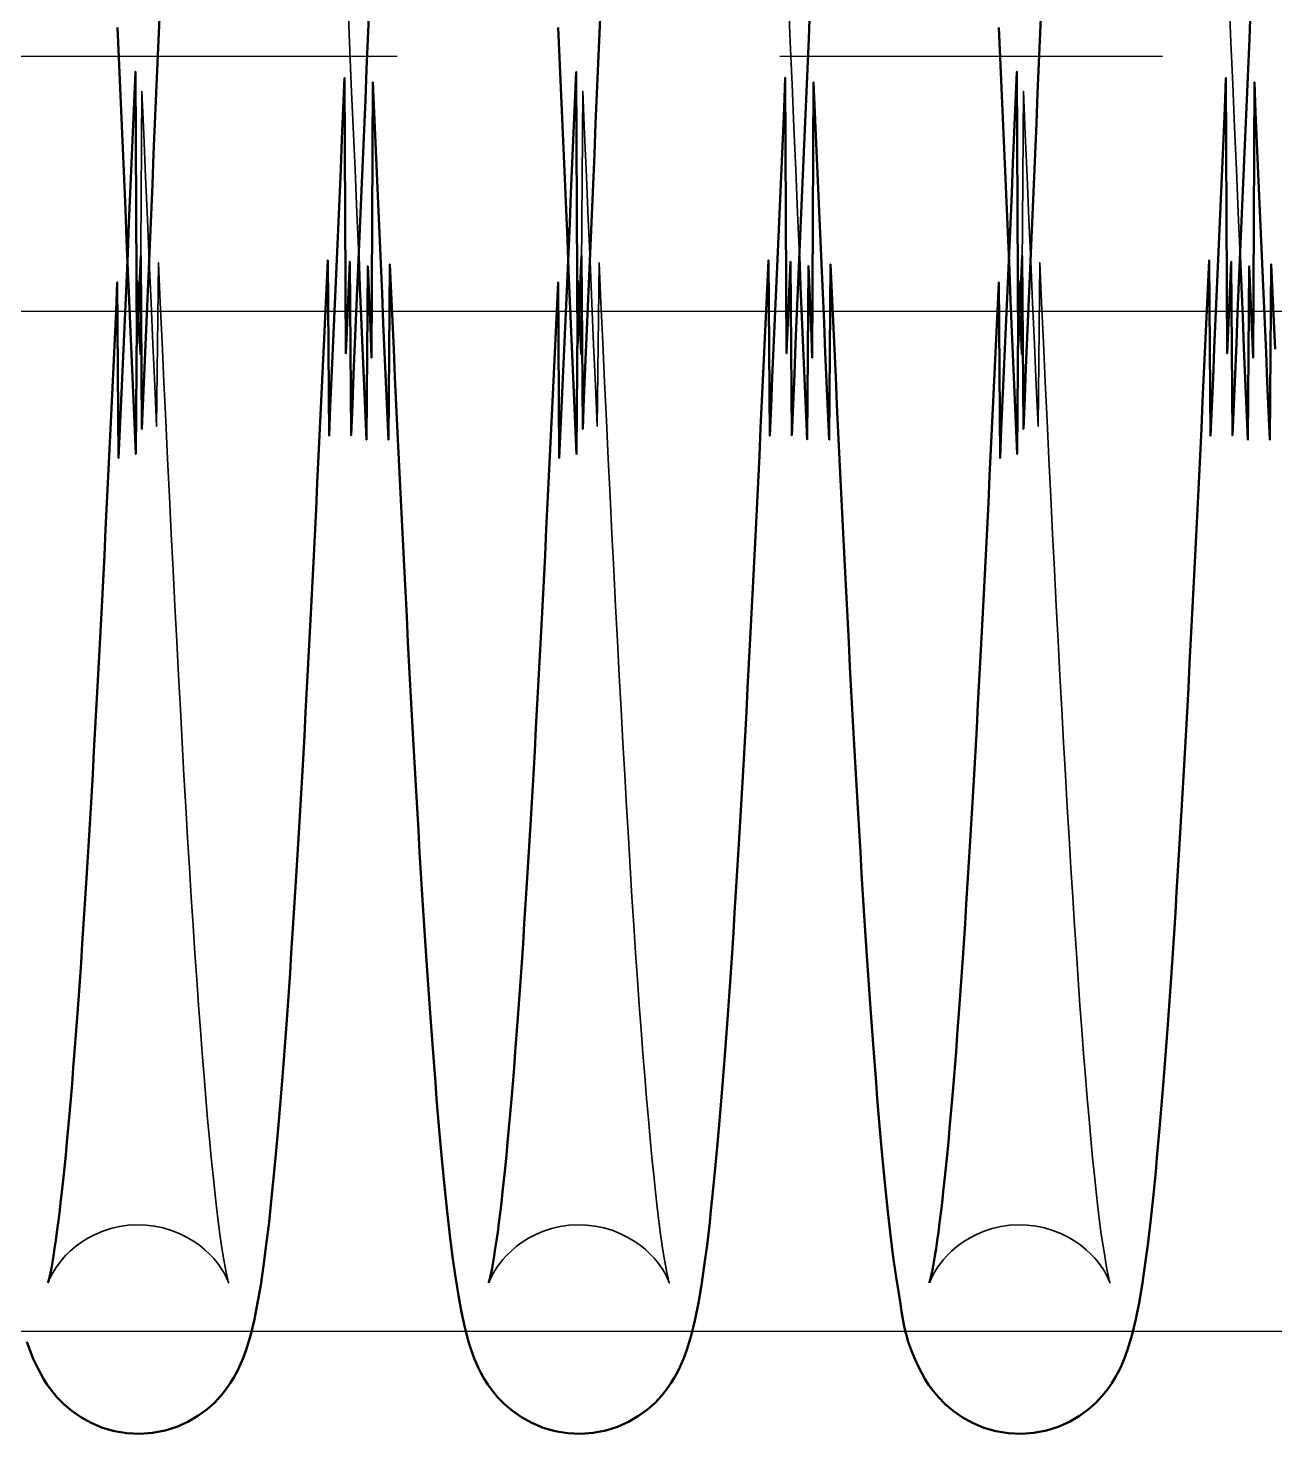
# Model space of a CAD drawing. Header units: millimetres. Extents: x 1448 to 104164, y -19509 to -89.
# Drawn here: x 84058 to 84106.8, y -3056.7 to -3001.5 of the extents above; entities that cross this region are included whole.
import ezdxf

# ---------------------------------------------------------------- set-up
doc = ezdxf.new("R2010")
doc.units = ezdxf.units.MM
doc.header["$LTSCALE"] = 60
doc.header["$MEASUREMENT"] = 0
doc.linetypes.add('CENTER', pattern=[2, 1.25, -0.25, 0.25, -0.25])
doc.layers.get('0').update_dxf_attribs({"linetype": 'CONTINUOUS'})
doc.layers.add('cen', color=14, linetype='CONTINUOUS')
doc.layers.add('가려진 것(ISO)', color=7, linetype='CONTINUOUS', lineweight=35)
doc.layers.add('가시적인 것(ISO)', color=7, linetype='CONTINUOUS', lineweight=50)

# ---------------------------------------------------------------- blocks, each defined once
blk = doc.blocks.new('토션스프링1')
at = {"layer": '가려진 것(ISO)', "flags": 128}
for points in [[(21462938.555, -50955456.939), (21462938.483, -50955458.591), (21462938.411, -50955460.254), (21462938.339, -50955461.926), (21462938.268, -50955463.606), (21462938.196, -50955465.292), (21462938.124, -50955466.982)], [(21462955.83, -50955456.936), (21462955.759, -50955458.59), (21462955.687, -50955460.254), (21462955.615, -50955461.927), (21462955.543, -50955463.607), (21462955.471, -50955465.293), (21462955.4, -50955466.981)], [(21462973.106, -50955456.939), (21462973.034, -50955458.591), (21462972.963, -50955460.254), (21462972.891, -50955461.926), (21462972.819, -50955463.606), (21462972.747, -50955465.292), (21462972.675, -50955466.982)], [(21462950.302, -50955507.244), (21462950.297, -50955507.229), (21462950.278, -50955507.177), (21462950.237, -50955507.083), (21462950.167, -50955506.94), (21462950.115, -50955506.847), (21462950.051, -50955506.739), (21462949.97, -50955506.616), (21462949.869, -50955506.478), (21462949.746, -50955506.325), (21462949.599, -50955506.162), (21462949.425, -50955505.993), (21462949.224, -50955505.821), (21462948.994, -50955505.652), (21462948.737, -50955505.491), (21462948.457, -50955505.344), (21462948.156, -50955505.217), (21462947.837, -50955505.113), (21462947.504, -50955505.035), (21462947.161, -50955504.985), (21462946.813, -50955504.965), (21462946.466, -50955504.976), (21462946.122, -50955505.017), (21462945.785, -50955505.087), (21462945.461, -50955505.183), (21462945.155, -50955505.304), (21462944.868, -50955505.445), (21462944.604, -50955505.603), (21462944.366, -50955505.77), (21462944.156, -50955505.941), (21462943.974, -50955506.112), (21462943.819, -50955506.278), (21462943.689, -50955506.433), (21462943.583, -50955506.574), (21462943.496, -50955506.702), (21462943.426, -50955506.815), (21462943.371, -50955506.913), (21462943.295, -50955507.065), (21462943.251, -50955507.166), (21462943.229, -50955507.223), (21462943.222, -50955507.244), (21462943.224, -50955507.234), (21462943.235, -50955507.197), (21462943.251, -50955507.136), (21462943.27, -50955507.055), (21462943.317, -50955506.836), (21462943.371, -50955506.549), (21462943.432, -50955506.199), (21462943.496, -50955505.792), (21462943.563, -50955505.333), (21462943.629, -50955504.828), (21462943.697, -50955504.275), (21462943.765, -50955503.674), (21462943.834, -50955503.027), (21462943.904, -50955502.336), (21462943.974, -50955501.601), (21462944.044, -50955500.825), (21462944.115, -50955500.007), (21462944.186, -50955499.15), (21462944.258, -50955498.254), (21462944.329, -50955497.322), (21462944.4, -50955496.353), (21462944.471, -50955495.35), (21462944.542, -50955494.31), (21462944.613, -50955493.232), (21462944.685, -50955492.119), (21462944.756, -50955490.971), (21462944.828, -50955489.79), (21462944.899, -50955488.577), (21462944.971, -50955487.333), (21462945.043, -50955486.061), (21462945.114, -50955484.76), (21462945.186, -50955483.433), (21462945.258, -50955482.08), (21462945.329, -50955480.703), (21462945.4, -50955479.301), (21462945.472, -50955477.873), (21462945.543, -50955476.418), (21462945.615, -50955474.94), (21462945.687, -50955473.44), (21462945.758, -50955471.919), (21462945.83, -50955470.378), (21462945.902, -50955468.82), (21462945.974, -50955467.246), (21462946.045, -50955473.657), (21462946.117, -50955472.056), (21462946.189, -50955470.443), (21462946.26, -50955468.82), (21462946.331, -50955467.183), (21462946.403, -50955465.534), (21462946.475, -50955463.872), (21462946.546, -50955462.202), (21462946.618, -50955460.523), (21462946.69, -50955470.837), (21462946.762, -50955469.147)], [(21462967.578, -50955507.244), (21462967.573, -50955507.229), (21462967.554, -50955507.177), (21462967.513, -50955507.083), (21462967.442, -50955506.94), (21462967.391, -50955506.847), (21462967.326, -50955506.739), (21462967.246, -50955506.617), (21462967.145, -50955506.478), (21462967.022, -50955506.326), (21462966.875, -50955506.163), (21462966.702, -50955505.994), (21462966.5, -50955505.822), (21462966.27, -50955505.652), (21462966.014, -50955505.491), (21462965.734, -50955505.344), (21462965.433, -50955505.217), (21462965.114, -50955505.114), (21462964.781, -50955505.035), (21462964.438, -50955504.985), (21462964.091, -50955504.965), (21462963.744, -50955504.976), (21462963.399, -50955505.017), (21462963.062, -50955505.086), (21462962.739, -50955505.182), (21462962.433, -50955505.303), (21462962.146, -50955505.445), (21462961.881, -50955505.602), (21462961.643, -50955505.768), (21462961.433, -50955505.94), (21462961.251, -50955506.111), (21462961.096, -50955506.277), (21462960.966, -50955506.432), (21462960.859, -50955506.572), (21462960.771, -50955506.699), (21462960.7, -50955506.811), (21462960.645, -50955506.91), (21462960.57, -50955507.065), (21462960.526, -50955507.166), (21462960.504, -50955507.224), (21462960.497, -50955507.244), (21462960.5, -50955507.234), (21462960.511, -50955507.197), (21462960.526, -50955507.137), (21462960.544, -50955507.056), (21462960.591, -50955506.837), (21462960.647, -50955506.547), (21462960.709, -50955506.195), (21462960.773, -50955505.788), (21462960.838, -50955505.333), (21462960.904, -50955504.827), (21462960.972, -50955504.272), (21462961.04, -50955503.671), (21462961.109, -50955503.023), (21462961.179, -50955502.331), (21462961.25, -50955501.596), (21462961.32, -50955500.819), (21462961.392, -50955500.001), (21462961.463, -50955499.144), (21462961.534, -50955498.25), (21462961.605, -50955497.319), (21462961.676, -50955496.353), (21462961.747, -50955495.347), (21462961.818, -50955494.304), (21462961.889, -50955493.225), (21462961.961, -50955492.111), (21462962.032, -50955490.962), (21462962.104, -50955489.781), (21462962.176, -50955488.569), (21462962.247, -50955487.327), (21462962.319, -50955486.056), (21462962.39, -50955484.757), (21462962.462, -50955483.432), (21462962.533, -50955482.082), (21462962.604, -50955480.705), (21462962.676, -50955479.3), (21462962.748, -50955477.869), (21462962.819, -50955476.413), (21462962.891, -50955474.934), (21462962.963, -50955473.433), (21462963.035, -50955471.913), (21462963.106, -50955470.373), (21462963.178, -50955468.817), (21462963.25, -50955467.245), (21462963.321, -50955473.659), (21462963.393, -50955472.061), (21462963.464, -50955470.451), (21462963.535, -50955468.826), (21462963.607, -50955467.186), (21462963.679, -50955465.534), (21462963.75, -50955463.871), (21462963.822, -50955462.2), (21462963.894, -50955460.521), (21462963.966, -50955470.836), (21462964.038, -50955469.147)], [(21462984.854, -50955507.244), (21462984.849, -50955507.229), (21462984.829, -50955507.177), (21462984.789, -50955507.083), (21462984.718, -50955506.94), (21462984.667, -50955506.847), (21462984.602, -50955506.739), (21462984.521, -50955506.616), (21462984.421, -50955506.478), (21462984.298, -50955506.325), (21462984.15, -50955506.162), (21462983.977, -50955505.993), (21462983.776, -50955505.821), (21462983.545, -50955505.652), (21462983.288, -50955505.491), (21462983.008, -50955505.344), (21462982.708, -50955505.217), (21462982.389, -50955505.113), (21462982.055, -50955505.035), (21462981.712, -50955504.985), (21462981.365, -50955504.965), (21462981.018, -50955504.976), (21462980.673, -50955505.017), (21462980.336, -50955505.087), (21462980.013, -50955505.183), (21462979.706, -50955505.304), (21462979.42, -50955505.445), (21462979.156, -50955505.603), (21462978.917, -50955505.77), (21462978.707, -50955505.941), (21462978.525, -50955506.112), (21462978.37, -50955506.278), (21462978.241, -50955506.433), (21462978.134, -50955506.574), (21462978.047, -50955506.702), (21462977.978, -50955506.815), (21462977.923, -50955506.913), (21462977.846, -50955507.065), (21462977.802, -50955507.166), (21462977.78, -50955507.223), (21462977.773, -50955507.244), (21462977.776, -50955507.234), (21462977.786, -50955507.197), (21462977.802, -50955507.136), (21462977.822, -50955507.055), (21462977.868, -50955506.836), (21462977.923, -50955506.549), (21462977.983, -50955506.199), (21462978.048, -50955505.792), (21462978.114, -50955505.333), (21462978.181, -50955504.828), (21462978.248, -50955504.275), (21462978.316, -50955503.674), (21462978.385, -50955503.027), (21462978.455, -50955502.336), (21462978.525, -50955501.601), (21462978.596, -50955500.825), (21462978.667, -50955500.007), (21462978.738, -50955499.15), (21462978.809, -50955498.254), (21462978.88, -50955497.322), (21462978.952, -50955496.353), (21462979.023, -50955495.35), (21462979.094, -50955494.31), (21462979.165, -50955493.232), (21462979.236, -50955492.119), (21462979.308, -50955490.971), (21462979.379, -50955489.79), (21462979.451, -50955488.577), (21462979.523, -50955487.333), (21462979.594, -50955486.061), (21462979.666, -50955484.76), (21462979.738, -50955483.433), (21462979.809, -50955482.08), (21462979.88, -50955480.703), (21462979.952, -50955479.301), (21462980.023, -50955477.873), (21462980.095, -50955476.418), (21462980.166, -50955474.94), (21462980.238, -50955473.44), (21462980.31, -50955471.919), (21462980.382, -50955470.378), (21462980.454, -50955468.82), (21462980.525, -50955467.246), (21462980.597, -50955473.657), (21462980.669, -50955472.056), (21462980.74, -50955470.443), (21462980.811, -50955468.82), (21462980.883, -50955467.183), (21462980.954, -50955465.534), (21462981.026, -50955463.872), (21462981.098, -50955462.202), (21462981.17, -50955460.523), (21462981.241, -50955470.837), (21462981.313, -50955469.147)]]:
    blk.add_lwpolyline(points, dxfattribs=at)
at = {"layer": '가시적인 것(ISO)', "flags": 128}
for points in [[(21462945.906, -50955457.057), (21462945.957, -50955458.232), (21462946.008, -50955459.413), (21462946.059, -50955460.597), (21462946.11, -50955461.786), (21462946.161, -50955462.978), (21462946.212, -50955464.173), (21462946.263, -50955465.37), (21462946.314, -50955466.568), (21462946.365, -50955467.767), (21462946.415, -50955468.966), (21462946.466, -50955470.165), (21462946.517, -50955471.363), (21462946.568, -50955472.561), (21462946.618, -50955473.761), (21462946.669, -50955466.961), (21462946.72, -50955468.161), (21462946.771, -50955469.361), (21462946.822, -50955470.559), (21462946.873, -50955459.756), (21462946.924, -50955460.951), (21462946.975, -50955462.142), (21462947.026, -50955463.331), (21462947.077, -50955464.515), (21462947.128, -50955465.694), (21462947.179, -50955466.868), (21462947.229, -50955468.036), (21462947.28, -50955469.198), (21462947.331, -50955470.352), (21462947.382, -50955471.499), (21462947.432, -50955472.637), (21462947.483, -50955473.77), (21462947.534, -50955474.895), (21462947.585, -50955468.014), (21462947.636, -50955469.126), (21462947.686, -50955470.23), (21462947.737, -50955471.326), (21462947.788, -50955472.413), (21462947.839, -50955473.49), (21462947.89, -50955474.557), (21462947.941, -50955475.613), (21462947.992, -50955476.659), (21462948.043, -50955477.692), (21462948.094, -50955478.714), (21462948.145, -50955479.722), (21462948.196, -50955480.718), (21462948.246, -50955481.699), (21462948.297, -50955482.666), (21462948.347, -50955483.619), (21462948.398, -50955484.559), (21462948.449, -50955485.486), (21462948.5, -50955486.4), (21462948.55, -50955487.3), (21462948.601, -50955488.185), (21462948.652, -50955489.055), (21462948.703, -50955489.91), (21462948.754, -50955490.749), (21462948.805, -50955491.572), (21462948.855, -50955492.378), (21462948.906, -50955493.166), (21462948.957, -50955493.937), (21462949.007, -50955494.69), (21462949.058, -50955495.425), (21462949.108, -50955496.14), (21462949.158, -50955496.836), (21462949.209, -50955497.513), (21462949.259, -50955498.172), (21462949.31, -50955498.813), (21462949.36, -50955499.434), (21462949.41, -50955500.036), (21462949.46, -50955500.618), (21462949.51, -50955501.18), (21462949.56, -50955501.72), (21462949.61, -50955502.24), (21462949.659, -50955502.738), (21462949.709, -50955503.214), (21462949.758, -50955503.667), (21462949.806, -50955504.098), (21462949.854, -50955504.505), (21462949.902, -50955504.889), (21462949.95, -50955505.25), (21462949.997, -50955505.587), (21462950.043, -50955505.897), (21462950.088, -50955506.181), (21462950.131, -50955506.435), (21462950.171, -50955506.66), (21462950.209, -50955506.854), (21462950.244, -50955507.014), (21462950.273, -50955507.137), (21462950.294, -50955507.216), (21462950.302, -50955507.244)], [(21462946.762, -50955469.147), (21462946.813, -50955467.946), (21462946.864, -50955474.743), (21462946.915, -50955473.54), (21462946.966, -50955472.338), (21462947.016, -50955471.136), (21462947.067, -50955469.936), (21462947.118, -50955468.738), (21462947.169, -50955467.543), (21462947.219, -50955466.347), (21462947.27, -50955465.152), (21462947.321, -50955463.958), (21462947.372, -50955462.766), (21462947.423, -50955461.575), (21462947.474, -50955460.388), (21462947.525, -50955459.204), (21462947.576, -50955458.024)], [(21462963.182, -50955457.062), (21462963.233, -50955458.238), (21462963.284, -50955459.419), (21462963.335, -50955460.603), (21462963.386, -50955461.792), (21462963.437, -50955462.983), (21462963.488, -50955464.177), (21462963.539, -50955465.372), (21462963.59, -50955466.569), (21462963.64, -50955467.766), (21462963.691, -50955468.964), (21462963.742, -50955470.161), (21462963.792, -50955471.359), (21462963.843, -50955472.559), (21462963.894, -50955473.761), (21462963.945, -50955466.962), (21462963.996, -50955468.164), (21462964.047, -50955469.365), (21462964.098, -50955470.564), (21462964.149, -50955459.762), (21462964.2, -50955460.956), (21462964.251, -50955462.148), (21462964.302, -50955463.336), (21462964.353, -50955464.519), (21462964.403, -50955465.698), (21462964.454, -50955466.871), (21462964.505, -50955468.037), (21462964.556, -50955469.197), (21462964.607, -50955470.349), (21462964.657, -50955471.494), (21462964.708, -50955472.634), (21462964.759, -50955473.768), (21462964.81, -50955474.895), (21462964.861, -50955468.016), (21462964.911, -50955469.129), (21462964.962, -50955470.234), (21462965.013, -50955471.33), (21462965.064, -50955472.417), (21462965.115, -50955473.494), (21462965.166, -50955474.561), (21462965.217, -50955475.618), (21462965.268, -50955476.662), (21462965.319, -50955477.695), (21462965.37, -50955478.715), (21462965.42, -50955479.722), (21462965.471, -50955480.716), (21462965.522, -50955481.695), (21462965.572, -50955482.662), (21462965.623, -50955483.616), (21462965.674, -50955484.558), (21462965.725, -50955485.486), (21462965.776, -50955486.401), (21462965.826, -50955487.302), (21462965.877, -50955488.187), (21462965.928, -50955489.058), (21462965.979, -50955489.913), (21462966.03, -50955490.752), (21462966.08, -50955491.575), (21462966.131, -50955492.38), (21462966.182, -50955493.168), (21462966.232, -50955493.939), (21462966.283, -50955494.69), (21462966.333, -50955495.423), (21462966.384, -50955496.137), (21462966.434, -50955496.834), (21462966.485, -50955497.512), (21462966.535, -50955498.172), (21462966.585, -50955498.813), (21462966.636, -50955499.434), (21462966.686, -50955500.037), (21462966.736, -50955500.619), (21462966.786, -50955501.181), (21462966.836, -50955501.721), (21462966.886, -50955502.241), (21462966.935, -50955502.739), (21462966.984, -50955503.214), (21462967.033, -50955503.667), (21462967.082, -50955504.097), (21462967.13, -50955504.505), (21462967.179, -50955504.89), (21462967.226, -50955505.251), (21462967.273, -50955505.587), (21462967.319, -50955505.898), (21462967.364, -50955506.18), (21462967.406, -50955506.435), (21462967.447, -50955506.66), (21462967.485, -50955506.854), (21462967.52, -50955507.014), (21462967.549, -50955507.137), (21462967.57, -50955507.216), (21462967.578, -50955507.244)], [(21462964.038, -50955469.147), (21462964.088, -50955467.947), (21462964.139, -50955474.745), (21462964.19, -50955473.544), (21462964.241, -50955472.344), (21462964.292, -50955471.145), (21462964.342, -50955469.947), (21462964.393, -50955468.75), (21462964.444, -50955467.551), (21462964.495, -50955466.353), (21462964.546, -50955465.156), (21462964.597, -50955463.96), (21462964.647, -50955462.766), (21462964.698, -50955461.575), (21462964.749, -50955460.387), (21462964.8, -50955459.203), (21462964.851, -50955458.023)], [(21462980.458, -50955457.057), (21462980.509, -50955458.232), (21462980.56, -50955459.413), (21462980.611, -50955460.597), (21462980.661, -50955461.786), (21462980.712, -50955462.978), (21462980.763, -50955464.173), (21462980.814, -50955465.37), (21462980.865, -50955466.568), (21462980.916, -50955467.767), (21462980.967, -50955468.966), (21462981.018, -50955470.165), (21462981.068, -50955471.363), (21462981.119, -50955472.561), (21462981.17, -50955473.761), (21462981.221, -50955466.961), (21462981.271, -50955468.161), (21462981.322, -50955469.361), (21462981.373, -50955470.559), (21462981.424, -50955459.756), (21462981.475, -50955460.951), (21462981.526, -50955462.142), (21462981.577, -50955463.331), (21462981.628, -50955464.515), (21462981.679, -50955465.694), (21462981.73, -50955466.868), (21462981.781, -50955468.036), (21462981.832, -50955469.198), (21462981.883, -50955470.352), (21462981.933, -50955471.499), (21462981.984, -50955472.637), (21462982.035, -50955473.77), (21462982.085, -50955474.895), (21462982.136, -50955468.014), (21462982.187, -50955469.126), (21462982.238, -50955470.23), (21462982.289, -50955471.326), (21462982.34, -50955472.413), (21462982.391, -50955473.49), (21462982.442, -50955474.557), (21462982.493, -50955475.613), (21462982.544, -50955476.659), (21462982.595, -50955477.692), (21462982.645, -50955478.714), (21462982.696, -50955479.722), (21462982.747, -50955480.718), (21462982.798, -50955481.699), (21462982.848, -50955482.666), (21462982.899, -50955483.619), (21462982.95, -50955484.559), (21462983, -50955485.486), (21462983.051, -50955486.4), (21462983.102, -50955487.3), (21462983.153, -50955488.185), (21462983.204, -50955489.055), (21462983.254, -50955489.91), (21462983.305, -50955490.749), (21462983.356, -50955491.572), (21462983.407, -50955492.378), (21462983.458, -50955493.166), (21462983.508, -50955493.937), (21462983.559, -50955494.69), (21462983.609, -50955495.425), (21462983.66, -50955496.14), (21462983.71, -50955496.836), (21462983.76, -50955497.513), (21462983.811, -50955498.172), (21462983.861, -50955498.813), (21462983.911, -50955499.434), (21462983.962, -50955500.036), (21462984.012, -50955500.618), (21462984.062, -50955501.18), (21462984.112, -50955501.72), (21462984.161, -50955502.24), (21462984.211, -50955502.738), (21462984.26, -50955503.214), (21462984.309, -50955503.667), (21462984.358, -50955504.098), (21462984.406, -50955504.505), (21462984.454, -50955504.889), (21462984.502, -50955505.25), (21462984.549, -50955505.587), (21462984.595, -50955505.897), (21462984.639, -50955506.181), (21462984.682, -50955506.435), (21462984.723, -50955506.66), (21462984.761, -50955506.854), (21462984.795, -50955507.014), (21462984.824, -50955507.137), (21462984.845, -50955507.216), (21462984.854, -50955507.244)], [(21462981.313, -50955469.147), (21462981.364, -50955467.946), (21462981.415, -50955474.743), (21462981.466, -50955473.54), (21462981.517, -50955472.338), (21462981.568, -50955471.136), (21462981.619, -50955469.936), (21462981.669, -50955468.738), (21462981.72, -50955467.543), (21462981.771, -50955466.347), (21462981.821, -50955465.152), (21462981.872, -50955463.958), (21462981.923, -50955462.766), (21462981.974, -50955461.575), (21462982.025, -50955460.388), (21462982.076, -50955459.204), (21462982.127, -50955458.024)], [(21462938.124, -50955466.982), (21462938.073, -50955468.182), (21462938.022, -50955469.384), (21462937.971, -50955470.585), (21462937.92, -50955471.786), (21462937.87, -50955472.986), (21462937.819, -50955474.184), (21462937.768, -50955467.38), (21462937.718, -50955468.578), (21462937.667, -50955469.775), (21462937.616, -50955470.971), (21462937.565, -50955460.166), (21462937.514, -50955461.359), (21462937.463, -50955462.55), (21462937.412, -50955463.738), (21462937.361, -50955464.921), (21462937.31, -50955466.101), (21462937.259, -50955467.276), (21462937.208, -50955468.445), (21462937.157, -50955469.608), (21462937.107, -50955470.765), (21462937.056, -50955471.914), (21462937.005, -50955473.055), (21462936.954, -50955474.188), (21462936.904, -50955467.312), (21462936.853, -50955468.428), (21462936.802, -50955469.537), (21462936.751, -50955470.639)], [(21462955.4, -50955466.981), (21462955.349, -50955468.181), (21462955.298, -50955469.381), (21462955.247, -50955470.581), (21462955.196, -50955471.78), (21462955.146, -50955472.977), (21462955.095, -50955474.175), (21462955.044, -50955467.374), (21462954.994, -50955468.573), (21462954.943, -50955469.772), (21462954.892, -50955470.97), (21462954.841, -50955460.166), (21462954.79, -50955461.36), (21462954.739, -50955462.551), (21462954.688, -50955463.739), (21462954.637, -50955464.923), (21462954.586, -50955466.102), (21462954.535, -50955467.276), (21462954.484, -50955468.445), (21462954.433, -50955469.607), (21462954.383, -50955470.761), (21462954.332, -50955471.909), (21462954.281, -50955473.048), (21462954.23, -50955474.179), (21462954.18, -50955467.304), (21462954.129, -50955468.422), (21462954.078, -50955469.533), (21462954.027, -50955470.636), (21462953.976, -50955471.732), (21462953.925, -50955472.818), (21462953.874, -50955473.895), (21462953.823, -50955474.963), (21462953.772, -50955476.02), (21462953.721, -50955477.066), (21462953.67, -50955478.101), (21462953.619, -50955479.125), (21462953.568, -50955480.135), (21462953.518, -50955481.133), (21462953.467, -50955482.117), (21462953.416, -50955483.087), (21462953.365, -50955484.043), (21462953.314, -50955484.985), (21462953.264, -50955485.914), (21462953.213, -50955486.83), (21462953.162, -50955487.732), (21462953.111, -50955488.621), (21462953.06, -50955489.495), (21462953.009, -50955490.354), (21462952.958, -50955491.198), (21462952.907, -50955492.027), (21462952.855, -50955492.84), (21462952.804, -50955493.637), (21462952.753, -50955494.417), (21462952.702, -50955495.18), (21462952.651, -50955495.925), (21462952.6, -50955496.653), (21462952.548, -50955497.363), (21462952.497, -50955498.054), (21462952.446, -50955498.726), (21462952.395, -50955499.38), (21462952.344, -50955500.015), (21462952.293, -50955500.632), (21462952.242, -50955501.231), (21462952.191, -50955501.812), (21462952.14, -50955502.375), (21462952.088, -50955502.92), (21462952.036, -50955503.446), (21462951.932, -50955504.446), (21462951.825, -50955505.374), (21462951.717, -50955506.232), (21462951.605, -50955507.018), (21462951.491, -50955507.733), (21462951.44, -50955508.059), (21462951.392, -50955508.367), (21462951.287, -50955508.956), (21462951.218, -50955509.251), (21462951.13, -50955509.554), (21462951.019, -50955509.874), (21462950.878, -50955510.216), (21462950.701, -50955510.588), (21462950.598, -50955510.788), (21462950.478, -50955511.002), (21462950.332, -50955511.234), (21462950.154, -50955511.479), (21462949.938, -50955511.736), (21462949.679, -50955512.001), (21462949.371, -50955512.264), (21462949.016, -50955512.513), (21462948.613, -50955512.736), (21462948.171, -50955512.921), (21462947.7, -50955513.059), (21462947.208, -50955513.14), (21462946.705, -50955513.163), (21462946.203, -50955513.127), (21462945.716, -50955513.032), (21462945.25, -50955512.883), (21462944.816, -50955512.689), (21462944.425, -50955512.46), (21462944.08, -50955512.206), (21462943.782, -50955511.94), (21462943.532, -50955511.675), (21462943.326, -50955511.42), (21462943.156, -50955511.178), (21462943.017, -50955510.952), (21462942.901, -50955510.743), (21462942.804, -50955510.548), (21462942.652, -50955510.193), (21462942.533, -50955509.869), (21462942.35, -50955509.262), (21462942.211, -50955508.665), (21462942.085, -50955508.03), (21462941.965, -50955507.335), (21462941.852, -50955506.578), (21462941.743, -50955505.757), (21462941.638, -50955504.868), (21462941.534, -50955503.91), (21462941.483, -50955503.403), (21462941.432, -50955502.878), (21462941.381, -50955502.334), (21462941.33, -50955501.77), (21462941.278, -50955501.187), (21462941.227, -50955500.584), (21462941.175, -50955499.962), (21462941.124, -50955499.32), (21462941.073, -50955498.659), (21462941.021, -50955497.979), (21462940.97, -50955497.281), (21462940.918, -50955496.566), (21462940.867, -50955495.833), (21462940.815, -50955495.082), (21462940.764, -50955494.315), (21462940.713, -50955493.531), (21462940.661, -50955492.731), (21462940.61, -50955491.915), (21462940.559, -50955491.084), (21462940.508, -50955490.237), (21462940.457, -50955489.376), (21462940.406, -50955488.501), (21462940.355, -50955487.611), (21462940.304, -50955486.708), (21462940.253, -50955485.791), (21462940.202, -50955484.861), (21462940.152, -50955483.917), (21462940.101, -50955482.957), (21462940.05, -50955481.984), (21462939.999, -50955480.996), (21462939.948, -50955479.996), (21462939.897, -50955478.982), (21462939.846, -50955477.957), (21462939.795, -50955476.92), (21462939.744, -50955475.872), (21462939.693, -50955474.813), (21462939.642, -50955473.745), (21462939.591, -50955472.667), (21462939.54, -50955471.579), (21462939.489, -50955470.484), (21462939.439, -50955469.38), (21462939.388, -50955468.269), (21462939.337, -50955467.151), (21462939.286, -50955474.027), (21462939.236, -50955472.893), (21462939.185, -50955471.752), (21462939.134, -50955470.602), (21462939.083, -50955469.445), (21462939.032, -50955468.281), (21462938.981, -50955467.111), (21462938.93, -50955465.936), (21462938.879, -50955464.756), (21462938.828, -50955463.571), (21462938.777, -50955462.383), (21462938.727, -50955461.191), (21462938.676, -50955459.997), (21462938.625, -50955470.801), (21462938.574, -50955469.604), (21462938.523, -50955468.406), (21462938.472, -50955467.208), (21462938.422, -50955474.011), (21462938.371, -50955472.814), (21462938.32, -50955471.615), (21462938.269, -50955470.414), (21462938.219, -50955469.213), (21462938.168, -50955468.013), (21462938.117, -50955466.812), (21462938.066, -50955465.613), (21462938.015, -50955464.416), (21462937.964, -50955463.221), (21462937.913, -50955462.029), (21462937.862, -50955460.841), (21462937.811, -50955459.657), (21462937.76, -50955458.479), (21462937.709, -50955457.305)], [(21462972.675, -50955466.982), (21462972.625, -50955468.182), (21462972.574, -50955469.384), (21462972.523, -50955470.585), (21462972.472, -50955471.786), (21462972.421, -50955472.986), (21462972.37, -50955474.184), (21462972.32, -50955467.38), (21462972.269, -50955468.578), (21462972.218, -50955469.775), (21462972.167, -50955470.971), (21462972.117, -50955460.166), (21462972.066, -50955461.359), (21462972.015, -50955462.55), (21462971.964, -50955463.738), (21462971.913, -50955464.921), (21462971.862, -50955466.101), (21462971.811, -50955467.276), (21462971.76, -50955468.445), (21462971.709, -50955469.608), (21462971.658, -50955470.765), (21462971.607, -50955471.914), (21462971.556, -50955473.055), (21462971.506, -50955474.188), (21462971.455, -50955467.312), (21462971.404, -50955468.428), (21462971.354, -50955469.537), (21462971.303, -50955470.639), (21462971.252, -50955471.733), (21462971.201, -50955472.819), (21462971.15, -50955473.895), (21462971.099, -50955474.962), (21462971.048, -50955476.019), (21462970.997, -50955477.065), (21462970.946, -50955478.1), (21462970.895, -50955479.124), (21462970.844, -50955480.136), (21462970.793, -50955481.134), (21462970.742, -50955482.12), (21462970.691, -50955483.092), (21462970.641, -50955484.049), (21462970.59, -50955484.992), (21462970.539, -50955485.92), (21462970.488, -50955486.835), (21462970.437, -50955487.736), (21462970.387, -50955488.623), (21462970.336, -50955489.496), (21462970.285, -50955490.355), (21462970.233, -50955491.198), (21462970.182, -50955492.027), (21462970.131, -50955492.839), (21462970.08, -50955493.636), (21462970.029, -50955494.416), (21462969.978, -50955495.179), (21462969.926, -50955495.925), (21462969.875, -50955496.654), (21462969.824, -50955497.364), (21462969.773, -50955498.057), (21462969.722, -50955498.731), (21462969.67, -50955499.385), (21462969.619, -50955500.021), (21462969.568, -50955500.638), (21462969.517, -50955501.236), (21462969.467, -50955501.815), (21462969.416, -50955502.377), (21462969.365, -50955502.92), (21462969.313, -50955503.445), (21462969.209, -50955504.441), (21462969.104, -50955505.366), (21462968.995, -50955506.223), (21462968.883, -50955507.011), (21462968.767, -50955507.733), (21462968.646, -50955508.389), (21462968.514, -50955508.999), (21462968.352, -50955509.597), (21462968.256, -50955509.904), (21462968.138, -50955510.23), (21462967.977, -50955510.591), (21462967.875, -50955510.79), (21462967.753, -50955511.002), (21462967.608, -50955511.232), (21462967.43, -50955511.478), (21462967.215, -50955511.735), (21462966.955, -50955512.001), (21462966.647, -50955512.264), (21462966.292, -50955512.513), (21462965.888, -50955512.736), (21462965.447, -50955512.921), (21462964.976, -50955513.059), (21462964.484, -50955513.14), (21462963.98, -50955513.163), (21462963.479, -50955513.127), (21462962.991, -50955513.032), (21462962.525, -50955512.883), (21462962.092, -50955512.689), (21462961.701, -50955512.46), (21462961.355, -50955512.205), (21462961.057, -50955511.94), (21462960.808, -50955511.676), (21462960.602, -50955511.42), (21462960.432, -50955511.178), (21462960.293, -50955510.952), (21462960.177, -50955510.743), (21462960.08, -50955510.548), (21462959.928, -50955510.193), (21462959.808, -50955509.868), (21462959.627, -50955509.263), (21462959.487, -50955508.666), (21462959.359, -50955508.026), (21462959.24, -50955507.331), (21462959.127, -50955506.578), (21462959.019, -50955505.761), (21462958.915, -50955504.877), (21462958.864, -50955504.408), (21462958.813, -50955503.921), (21462958.761, -50955503.414), (21462958.71, -50955502.888), (21462958.658, -50955502.341), (21462958.606, -50955501.774), (21462958.554, -50955501.188), (21462958.503, -50955500.582), (21462958.451, -50955499.957), (21462958.399, -50955499.313), (21462958.348, -50955498.65), (21462958.296, -50955497.969), (21462958.245, -50955497.271), (21462958.193, -50955496.555), (21462958.142, -50955495.821), (21462958.09, -50955495.071), (21462958.039, -50955494.304), (21462957.988, -50955493.521), (21462957.937, -50955492.722), (21462957.885, -50955491.908), (21462957.834, -50955491.078), (21462957.783, -50955490.233), (21462957.732, -50955489.373), (21462957.681, -50955488.499), (21462957.631, -50955487.611), (21462957.58, -50955486.71), (21462957.529, -50955485.793), (21462957.478, -50955484.86), (21462957.427, -50955483.913), (21462957.376, -50955482.952), (21462957.325, -50955481.976), (21462957.274, -50955480.988), (21462957.223, -50955479.986), (21462957.172, -50955478.972), (21462957.121, -50955477.947), (21462957.07, -50955476.91), (21462957.019, -50955475.862), (21462956.968, -50955474.804), (21462956.917, -50955473.737), (21462956.867, -50955472.66), (21462956.816, -50955471.574), (21462956.765, -50955470.48), (21462956.714, -50955469.379), (21462956.664, -50955468.27), (21462956.613, -50955467.152), (21462956.562, -50955474.025), (21462956.511, -50955472.889), (21462956.46, -50955471.745), (21462956.409, -50955470.594), (21462956.359, -50955469.435), (21462956.308, -50955468.27), (21462956.257, -50955467.1), (21462956.206, -50955465.924), (21462956.155, -50955464.744), (21462956.104, -50955463.56), (21462956.053, -50955462.372), (21462956.002, -50955461.182), (21462955.951, -50955459.989), (21462955.9, -50955470.795), (21462955.849, -50955469.6), (21462955.799, -50955468.405), (21462955.748, -50955467.209), (21462955.697, -50955474.011), (21462955.647, -50955472.811), (21462955.596, -50955471.61), (21462955.545, -50955470.407), (21462955.494, -50955469.205), (21462955.443, -50955468.002), (21462955.392, -50955466.801), (21462955.341, -50955465.601), (21462955.29, -50955464.404), (21462955.239, -50955463.209), (21462955.188, -50955462.018), (21462955.137, -50955460.83), (21462955.086, -50955459.648), (21462955.035, -50955458.47), (21462954.985, -50955457.299)], [(21462985.682, -50955509.554), (21462985.57, -50955509.874), (21462985.429, -50955510.216), (21462985.253, -50955510.588), (21462985.15, -50955510.788), (21462985.03, -50955511.002), (21462984.884, -50955511.234), (21462984.706, -50955511.479), (21462984.49, -50955511.736), (21462984.23, -50955512.001), (21462983.922, -50955512.264), (21462983.567, -50955512.513), (21462983.165, -50955512.736), (21462982.722, -50955512.921), (21462982.251, -50955513.059), (21462981.759, -50955513.14), (21462981.256, -50955513.163), (21462980.755, -50955513.127), (21462980.267, -50955513.032), (21462979.801, -50955512.883), (21462979.367, -50955512.689), (21462978.976, -50955512.46), (21462978.631, -50955512.206), (21462978.333, -50955511.94), (21462978.084, -50955511.675), (21462977.877, -50955511.42), (21462977.708, -50955511.178), (21462977.568, -50955510.952), (21462977.453, -50955510.743), (21462977.356, -50955510.548), (21462977.203, -50955510.193), (21462977.084, -50955509.869), (21462976.902, -50955509.262), (21462976.762, -50955508.665), (21462976.636, -50955508.03), (21462976.517, -50955507.335), (21462976.403, -50955506.578), (21462976.295, -50955505.757), (21462976.189, -50955504.868), (21462976.086, -50955503.91), (21462976.035, -50955503.403), (21462975.984, -50955502.878), (21462975.933, -50955502.334), (21462975.881, -50955501.77), (21462975.83, -50955501.187), (21462975.778, -50955500.584), (21462975.727, -50955499.962), (21462975.675, -50955499.32), (21462975.624, -50955498.659), (21462975.573, -50955497.979), (21462975.521, -50955497.281), (21462975.47, -50955496.566), (21462975.418, -50955495.833), (21462975.367, -50955495.082), (21462975.315, -50955494.315), (21462975.264, -50955493.531), (21462975.213, -50955492.731), (21462975.162, -50955491.915), (21462975.111, -50955491.084), (21462975.059, -50955490.237), (21462975.008, -50955489.376), (21462974.957, -50955488.501), (21462974.906, -50955487.611), (21462974.855, -50955486.708), (21462974.805, -50955485.791), (21462974.754, -50955484.861), (21462974.703, -50955483.917), (21462974.652, -50955482.957), (21462974.602, -50955481.984), (21462974.551, -50955480.996), (21462974.5, -50955479.996), (21462974.449, -50955478.982), (21462974.398, -50955477.957), (21462974.347, -50955476.92), (21462974.296, -50955475.872), (21462974.245, -50955474.813), (21462974.194, -50955473.745), (21462974.143, -50955472.667), (21462974.092, -50955471.579), (21462974.041, -50955470.484), (21462973.99, -50955469.38), (21462973.939, -50955468.269), (21462973.889, -50955467.151), (21462973.838, -50955474.027), (21462973.787, -50955472.893), (21462973.736, -50955471.752), (21462973.686, -50955470.602), (21462973.635, -50955469.445), (21462973.584, -50955468.281), (21462973.533, -50955467.111), (21462973.482, -50955465.936), (21462973.431, -50955464.756), (21462973.38, -50955463.571), (21462973.329, -50955462.383), (21462973.278, -50955461.191), (21462973.227, -50955459.997), (21462973.176, -50955470.801), (21462973.125, -50955469.604), (21462973.074, -50955468.406), (21462973.024, -50955467.208), (21462972.973, -50955474.011), (21462972.922, -50955472.814), (21462972.872, -50955471.615), (21462972.821, -50955470.414), (21462972.77, -50955469.213), (21462972.719, -50955468.013), (21462972.668, -50955466.812), (21462972.617, -50955465.613), (21462972.566, -50955464.416), (21462972.515, -50955463.221), (21462972.464, -50955462.029), (21462972.413, -50955460.841), (21462972.362, -50955459.657), (21462972.312, -50955458.479), (21462972.261, -50955457.305)]]:
    blk.add_lwpolyline(points, dxfattribs=at)
blk = doc.blocks.new('토션스프링12345')
blk.add_blockref('토션스프링1', (1400.606, -3974.283))

msp = doc.modelspace()

# ---------------------------------------------------------------- linework, layer by layer
at = {"color": 3}
for p, q in [((79607.442, -3012.641), (85865.368, -3012.641)), ((85582.442, -3052.641), (79782.442, -3052.641))]:
    msp.add_line(p, q, dxfattribs=at)
at = {"layer": 'cen', "linetype": 'CENTER'}
msp.add_line((79557.442, -3002.641), (85915.368, -3002.641), dxfattribs=at)

# ---------------------------------------------------------------- block references
at = {"xscale": -1}
msp.add_blockref('토션스프링12345', (21548444.213, 50956430.79), dxfattribs=at)

doc.saveas('drawing.dxf')
